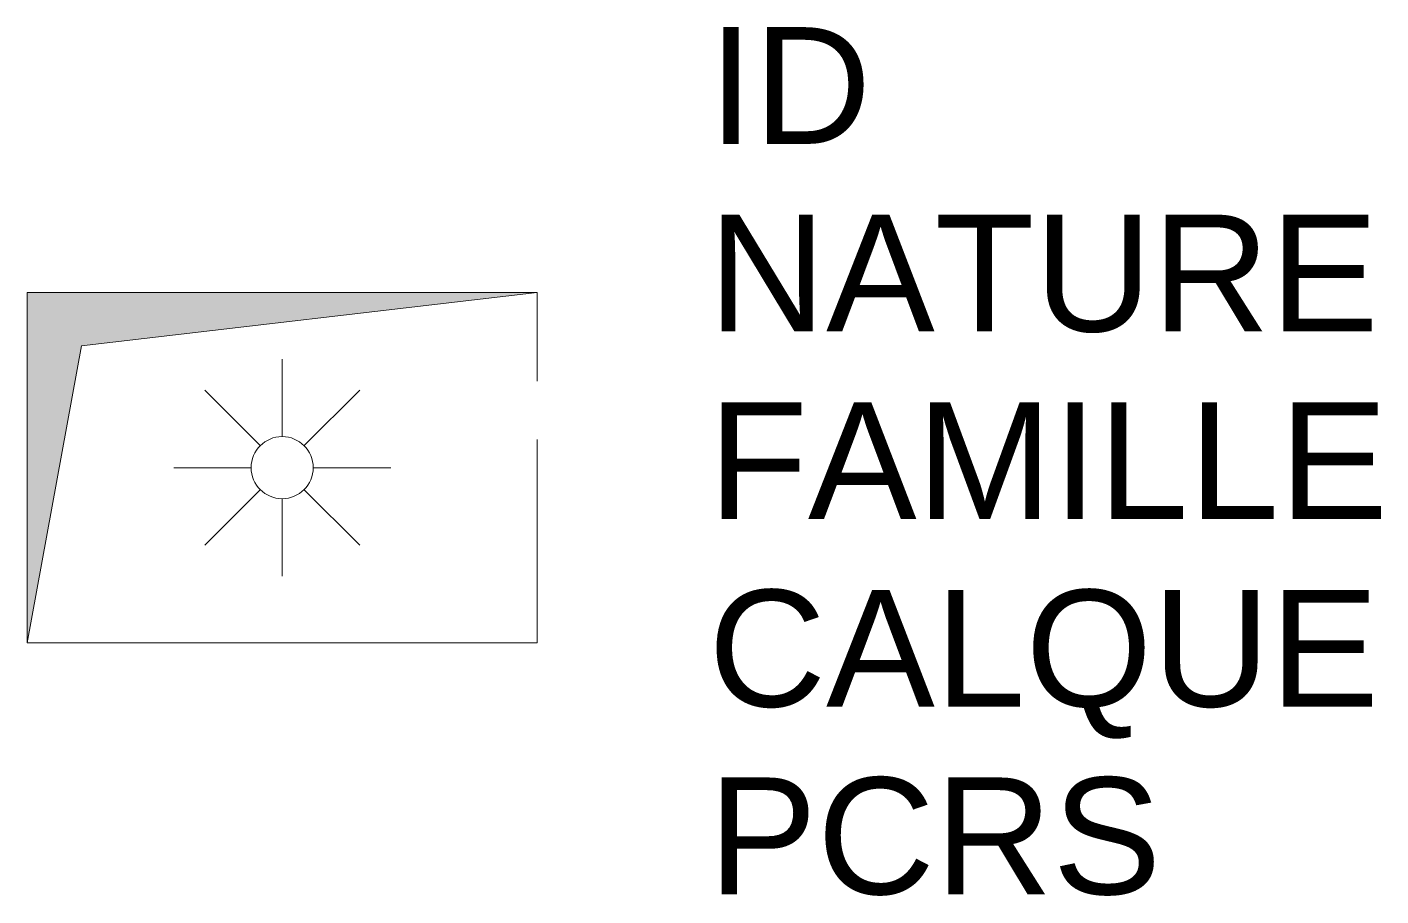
# Model space of a CAD drawing. Header units: metres. Extents: x 3121.61 to 3123.93, y 1836.83 to 1838.31.
import ezdxf

# ---------------------------------------------------------------- set-up
doc = ezdxf.new("R2010")
doc.units = ezdxf.units.M
doc.linetypes.add('Socle_Continu', pattern=[2.5, 2.5, 0])
doc.layers.add('ECPUB_SCS', color=30, linetype='Socle_Continu', lineweight=13)
doc.styles.get("Standard").update_dxf_attribs({"font": 'arial.ttf'})

msp = doc.modelspace()

# ---------------------------------------------------------------- hatches: boundary and pattern name
at = {"layer": 'ECPUB_SCS', "linetype": 'Socle_Continu'}
msp.add_hatch(color=256, dxfattribs=at).paths.add_polyline_path([(3121.7055, 1837.7682), (3121.6121, 1837.2595), (3121.6121, 1837.8595), (3122.4863, 1837.8595)])

# ---------------------------------------------------------------- linework, layer by layer
for p, q in [((3122.0494, 1837.7454), (3122.0494, 1837.6126)), ((3121.9166, 1837.6923), (3122.0116, 1837.5972)), ((3122.1822, 1837.6923), (3122.0871, 1837.5972)), ((3121.8635, 1837.5594), (3121.9962, 1837.5594)), ((3122.1025, 1837.5594), (3122.2353, 1837.5594)), ((3121.9166, 1837.4267), (3122.0116, 1837.5217)), ((3122.1822, 1837.4267), (3122.0871, 1837.5217)), ((3122.0494, 1837.5063), (3122.0494, 1837.3735)), ((3122.0494, 1837.4532), (3122.0494, 1837.3735))]:
    msp.add_line(p, q, dxfattribs=at)
at = {"layer": 'ECPUB_SCS', "linetype": 'Socle_Continu', "flags": 128}
msp.add_lwpolyline([(3122.4863, 1837.2595), (3121.6121, 1837.2595), (3121.6121, 1837.8595), (3122.4863, 1837.8595)], close=True, dxfattribs=at)
at = {"layer": 'ECPUB_SCS', "linetype": 'Socle_Continu'}
msp.add_lwpolyline([(3121.7055, 1837.7682), (3121.6121, 1837.2595), (3121.6121, 1837.8595), (3122.4863, 1837.8595)], close=True, dxfattribs=at)
msp.add_circle((3122.0492, 1837.5595), 0.0532, dxfattribs=at)

# ---------------------------------------------------------------- texts
at = {"layer": 'ECPUB_SCS', "linetype": 'Socle_Continu', "flags": 9}
for tag, p, s in [('ID', (3122.7793, 1838.114), 'GP_0487'), ('NATURE', (3122.7793, 1837.7927), "Armoire d'éclairage public"), ('FAMILLE', (3122.7793, 1837.4715), 'Eclairage public'), ('CALQUE', (3122.7793, 1837.1502), 'ECPUB_SCS'), ('PCRS', (3122.7793, 1836.8289), 'AffleurantSymbole')]:
    msp.add_attdef(tag, p, s, height=0.2, dxfattribs=at)

doc.saveas('drawing.dxf')
